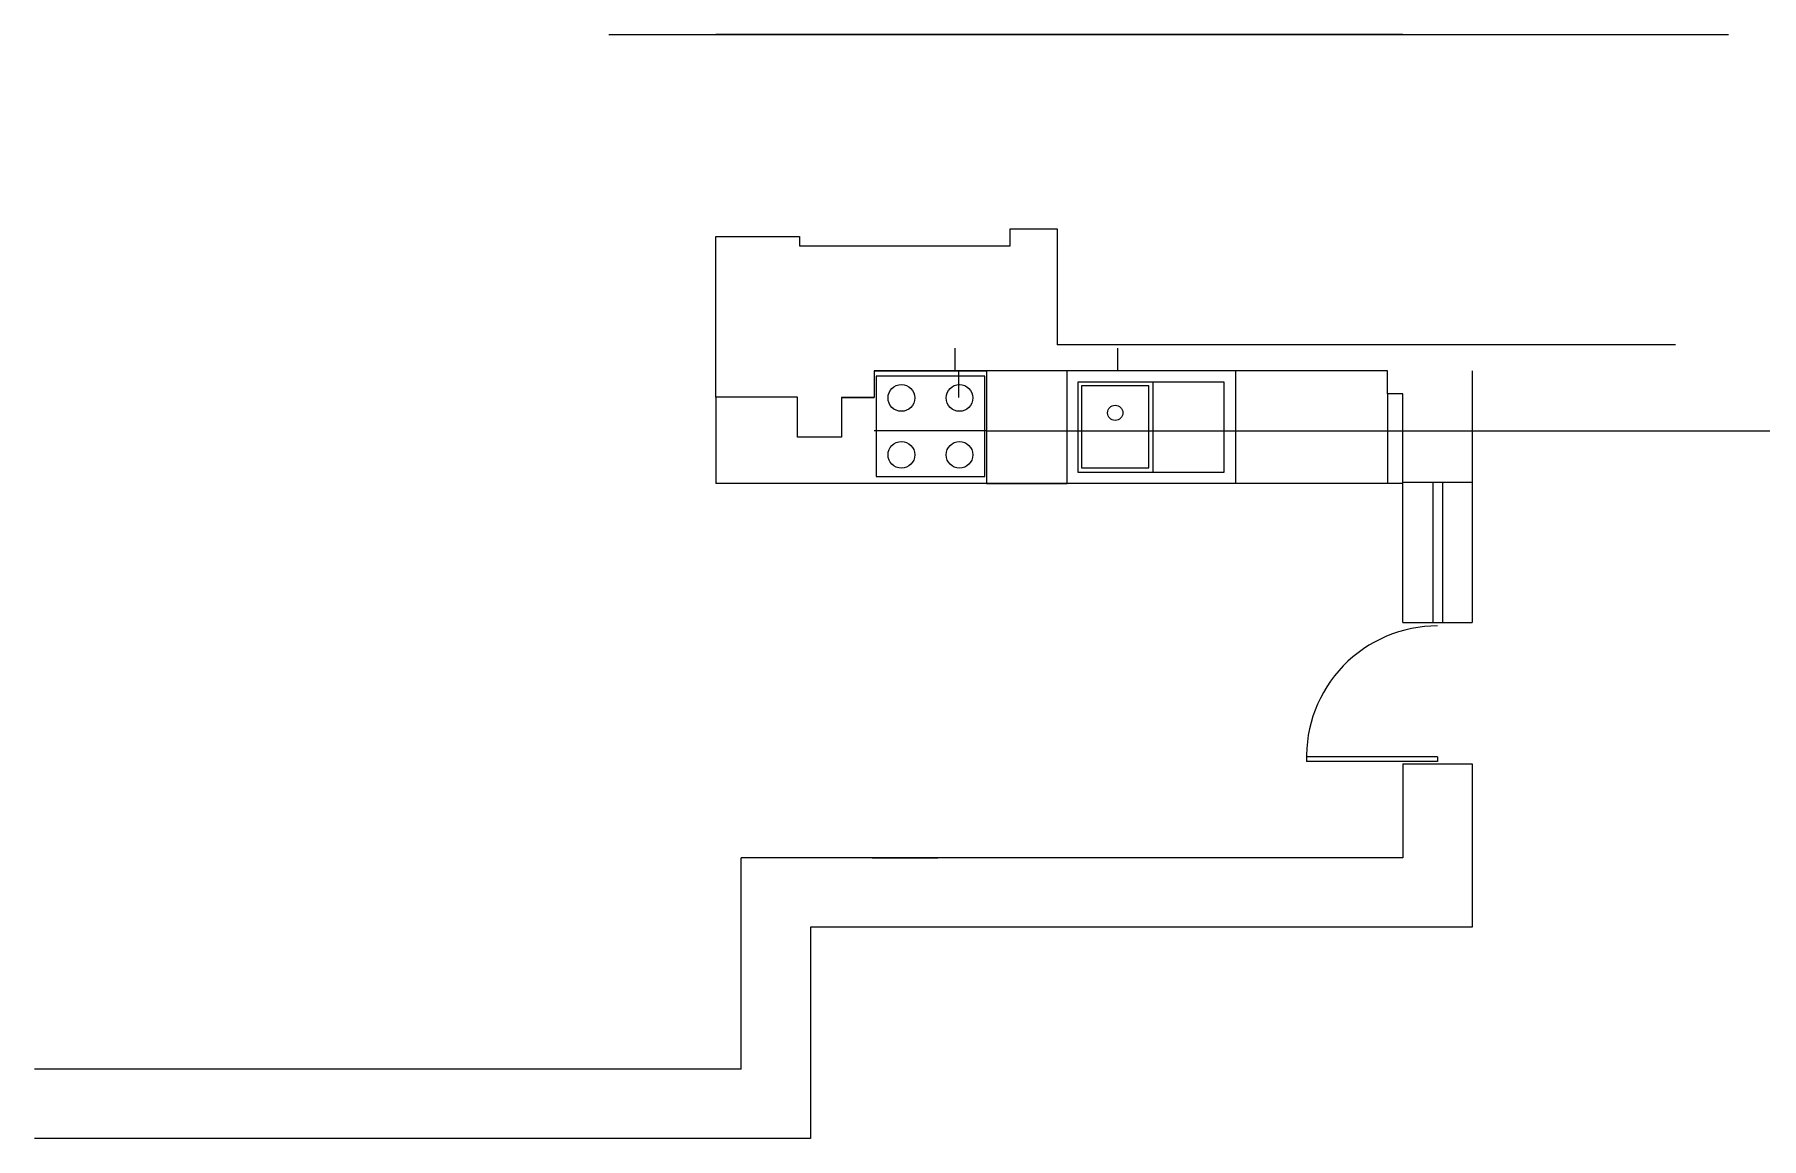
# Model space of a CAD drawing. Header units: centimetres. Extents: x -4631 to 1134, y -875 to 613.
# Drawn here: x -2272 to -1351, y -833 to -244 of the extents above; entities that cross this region are included whole.
import ezdxf

# ---------------------------------------------------------------- set-up
doc = ezdxf.new("R2010")
doc.units = ezdxf.units.CM
doc.layers.get('0').update_dxf_attribs({"true_color": 0xdfdfdf})
for name, color, linetype, true_color in [('3d', 7, 'Continuous', 0xdfdfdf), ('chiuveta', 7, 'Continuous', 0xfdfac1), ('front', 7, 'Continuous', 0xdfdfdf)]:
    doc.layers.add(name, color=color, linetype=linetype, true_color=true_color)

msp = doc.modelspace()

# ---------------------------------------------------------------- linework, layer by layer
at = {"linetype": 'Continuous', "lineweight": -3, "transparency": 33554687, "extrusion": (0, -1, 0)}
for p, q in [((-1966, -244), (-1474.033, -244)), ((-1908.877, -244), (-1908.877, -244, 280)), ((-1905.277, -244, 12), (-1550.377, -244, 12)), ((-1905.277, -244), (-1905.277, -244, 86)), ((-1888.777, -244, 150.5), (-1888.777, -244, 222.9)), ((-1865.277, -244, 12), (-1865.277, -244, 86)), ((-1841.777, -244, 12), (-1841.777, -244, 86)), ((-1824.377, -244, 12), (-1824.377, -244, 86)), ((-1824.377, -244, 70.3), (-1550.377, -244, 70.3)), ((-1824.377, -244, 90), (-1824.377, -244, 222.9)), ((-1824.377, -244, 227.5), (-1824.377, -244, 280)), ((-1764.377, -244, 12), (-1764.377, -244, 86)), ((-1764.377, -244, 150.5), (-1764.377, -244, 222.9)), ((-1721.377, -244, 12), (-1721.377, -244, 86)), ((-1721.377, -244, 150.5), (-1721.377, -244, 222.9)), ((-1714.377, -244, 155.5), (-1714.377, -244, 217.9)), ((-1681.377, -244, 155.5), (-1681.377, -244, 217.9)), ((-1676.377, -244, 70.3), (-1676.377, -244, 12)), ((-1669.377, -244, 155.5), (-1669.377, -244, 217.9)), ((-1636.377, -244, 155.5), (-1636.377, -244, 217.9)), ((-1631.377, -244, 12), (-1631.377, -244, 86)), ((-1631.377, -244, 150.5), (-1631.377, -244, 222.9)), ((-1590.877, -244, 70.3), (-1590.877, -244, 12)), ((-1550.377, -244), (-1550.377, -244, 86))]:
    msp.add_line(p, q, dxfattribs=at)
at = {"linetype": 'Continuous', "lineweight": -3, "transparency": 33554687}
for p, q in [((-1751.777, -356.764), (-1751.777, -347.764)), ((-1751.777, -347.764), (-1726.777, -347.764)), ((-1726.777, -347.764), (-1726.777, -409.764)), ((-1908.877, -437.564), (-1908.877, -351.764)), ((-1908.877, -351.764), (-1864.277, -351.764)), ((-1864.277, -351.764), (-1864.277, -356.764)), ((-1864.277, -356.764), (-1751.777, -356.764)), ((-1781.377, -411.464), (-1781.377, -423.664)), ((-1396.777, -409.764), (-1726.777, -409.764)), ((-1694.377, -423.664), (-1694.377, -411.464)), ((-1550.377, -423.664), (-1824.377, -423.664)), ((-1824.377, -423.664), (-1824.377, -437.864)), ((-1779.377, -423.664), (-1779.377, -437.864)), ((-1764.377, -423.664), (-1764.377, -437.864)), ((-1631.377, -483.664), (-1631.377, -423.664)), ((-1550.377, -435.864), (-1550.377, -423.664)), ((-1865.277, -437.564), (-1908.877, -437.564)), ((-1908.877, -437.564), (-1908.877, -483.664)), ((-1865.277, -459.064), (-1865.277, -437.564)), ((-1824.377, -437.864), (-1841.777, -437.864)), ((-1841.777, -437.864), (-1841.777, -459.064)), ((-1841.777, -437.864), (-1824.377, -437.864)), ((-1542.177, -435.864), (-1550.377, -435.864)), ((-1550.377, -435.864), (-1550.377, -483.664)), ((-1841.777, -459.064), (-1865.277, -459.064)), ((-1764.377, -455.664, 150.5), (-1080.377, -455.664, 150.5)), ((-1542.177, -483.664), (-1908.877, -483.664)), ((-1505.177, -483.164), (-1542.177, -483.164))]:
    msp.add_line(p, q, dxfattribs=at)
at = {"linetype": 'Continuous', "lineweight": -3, "transparency": 33554687, "extrusion": (0, -1, 0), "elevation": 244}
for points in [[(-1542.177, 86), (-1908.877, 86), (-1908.877, 90), (-1542.177, 90), (-1542.177, 0)], [(-1894.679, 227.5), (-1553.276, 227.5)], [(-1891.242, 222.9), (-1556.714, 222.9)], [(-1888.777, 150.5), (-1560.077, 150.5)], [(-1887.277, 198.45), (-1866.777, 198.45), (-1866.777, 199.95), (-1887.277, 199.95)], [(-1887.277, 176.55), (-1866.777, 176.55), (-1866.777, 175.05), (-1887.277, 175.05)], [(-1887.277, 221.4), (-1866.777, 221.4)], [(-1863.777, 59.95), (-1843.277, 59.95), (-1843.277, 61.45), (-1863.777, 61.45)], [(-1863.777, 38.05), (-1843.277, 38.05), (-1843.277, 36.55), (-1863.777, 36.55)], [(-1824.377, 199.95), (-1764.377, 199.95)], [(-1714.377, 155.5), (-1681.377, 155.5)], [(-1714.377, 217.9), (-1681.377, 217.9)], [(-1669.377, 155.5), (-1636.377, 155.5)], [(-1669.377, 217.9), (-1636.377, 217.9)]]:
    msp.add_lwpolyline(points, dxfattribs=at)
for points in [[(-1866.777, 221.4), (-1887.277, 221.4), (-1887.277, 152), (-1866.777, 152)], [(-1843.277, 84.5), (-1863.777, 84.5), (-1863.777, 13.5), (-1843.277, 13.5)]]:
    msp.add_lwpolyline(points, close=True, dxfattribs=at)
at = {"linetype": 'Continuous', "lineweight": -3, "transparency": 33554687}
for points in [[(-1764.377, -483.664), (-1721.377, -483.664), (-1721.377, -423.664), (-1764.377, -423.664)], [(-1823.307, -479.987), (-1765.307, -479.987), (-1765.307, -426.487), (-1823.307, -426.487)]]:
    msp.add_lwpolyline(points, close=True, dxfattribs=at)
for centre, radius in [((-1809.807, -438.051), 7.139), ((-1778.807, -438.051), 7.139), ((-1695.736, -446.001), 4.083), ((-1809.807, -468.424), 7.139), ((-1778.807, -468.424), 7.139)]:
    msp.add_circle(centre, radius, dxfattribs=at)
at = {"layer": '3d', "linetype": 'Continuous', "lineweight": -3, "transparency": 33554687}
for p, q in [((-1505.177, -423.664), (-1505.177, -557.964)), ((-1542.177, -557.964), (-1542.177, -435.864)), ((-1865.277, -459.064), (-1865.277, -459.064, 12)), ((-1865.277, -459.064, 12), (-1865.277, -459.064, 86)), ((-1526.177, -483.164), (-1526.177, -557.964)), ((-1521.177, -483.164), (-1521.177, -557.964)), ((-1542.177, -557.964), (-1505.177, -557.964)), ((-1523.677, -629.761), (-1593.677, -629.761)), ((-1593.677, -629.761), (-1593.677, -632.261)), ((-1523.677, -632.261), (-1593.677, -632.261)), ((-1542.177, -633.364), (-1505.177, -633.364)), ((-1542.177, -633.364), (-1542.177, -683.664)), ((-1523.677, -629.761), (-1523.677, -632.261)), ((-1505.177, -633.364), (-1505.177, -683.664)), ((-1542.177, -683.664), (-1895.377, -683.664)), ((-1895.377, -796.464), (-1895.377, -683.664)), ((-1542.177, -683.664, 205), (-1542.177, -683.664, 145)), ((-1505.177, -683.664), (-1505.177, -720.664)), ((-1858.377, -720.664), (-1858.377, -833.464)), ((-1505.177, -720.664), (-1858.377, -720.664)), ((-1895.377, -796.464), (-2272.377, -796.464)), ((-1858.377, -833.464), (-2272.377, -833.464))]:
    msp.add_line(p, q, dxfattribs=at)
at = {"layer": '3d', "linetype": 'Continuous', "lineweight": -3, "transparency": 33554687, "extrusion": (1.33261e-12, -1, 0), "elevation": 683.664}
msp.add_lwpolyline([(-1790.377, 145), (-1790.377, 205), (-1825.377, 205), (-1825.377, 145)], close=True, dxfattribs=at)
at = {"layer": '3d', "linetype": 'Continuous', "lineweight": -3, "transparency": 33554687}
msp.add_arc((-1523.677, -629.761), 70, 90, 182.046713, dxfattribs=at)
at = {"layer": 'chiuveta', "linetype": 'Continuous', "lineweight": -3, "transparency": 33554687}
for p, q in [((-1715.636, -429.711), (-1715.636, -477.711)), ((-1637.636, -429.711), (-1715.636, -429.711)), ((-1675.636, -429.711), (-1675.636, -477.711)), ((-1637.636, -477.711), (-1637.636, -429.711)), ((-1715.636, -477.711), (-1637.636, -477.711))]:
    msp.add_line(p, q, dxfattribs=at)
msp.add_lwpolyline([(-1713.636, -475.311), (-1677.836, -475.311), (-1677.836, -431.611), (-1713.636, -431.611)], close=True, dxfattribs=at)
at = {"layer": 'front', "linetype": 'Continuous', "lineweight": -3, "transparency": 33554687, "extrusion": (0, -1, 0)}
for p, q in [((-1966, -244), (-1966, -244, 280)), ((-1966, -244, 280), (-1368.51, -244, 280)), ((-1894.679, -244, 227.5), (-1891.242, -244, 222.9)), ((-1865.277, -244, 90), (-1865.277, -244, 222.9)), ((-1865.277, -244, 227.5), (-1865.277, -244, 280)), ((-1841.777, -244, 90), (-1841.777, -244, 150.5)), ((-1841.777, -244, 227.5), (-1841.777, -244, 280)), ((-1794.377, -244, 150.5), (-1794.377, -244, 199.95)), ((-1676.377, -244, 222.9), (-1676.377, -244, 150.5)), ((-1601.577, -244, 150.5), (-1601.577, -244, 222.9)), ((-1600.077, -244, 90), (-1600.077, -244, 150.5)), ((-1561.577, -244, 90), (-1561.577, -244, 150.5)), ((-1560.077, -244, 150.5), (-1560.077, -244, 222.9)), ((-1553.276, -244, 227.5), (-1556.714, -244, 222.9)), ((-1550.377, -244, 90), (-1550.377, -244, 280)), ((-1542.177, -244, 90), (-1542.177, -244, 280))]:
    msp.add_line(p, q, dxfattribs=at)
at = {"layer": 'front', "linetype": 'Continuous', "lineweight": -3, "transparency": 33554687}
for p, q in [((-1824.377, -423.664, 150.5), (-1824.377, -423.664, 150.5)), ((-1824.377, -423.664, 150.5), (-1764.377, -423.664, 150.5)), ((-1764.377, -423.664, 150.5), (-1764.377, -423.664, 222.9)), ((-1764.377, -423.664, 150.5), (-1764.377, -455.664, 150.5)), ((-1764.377, -455.664, 150.5), (-1824.377, -455.664, 150.5))]:
    msp.add_line(p, q, dxfattribs=at)

doc.saveas('drawing.dxf')
